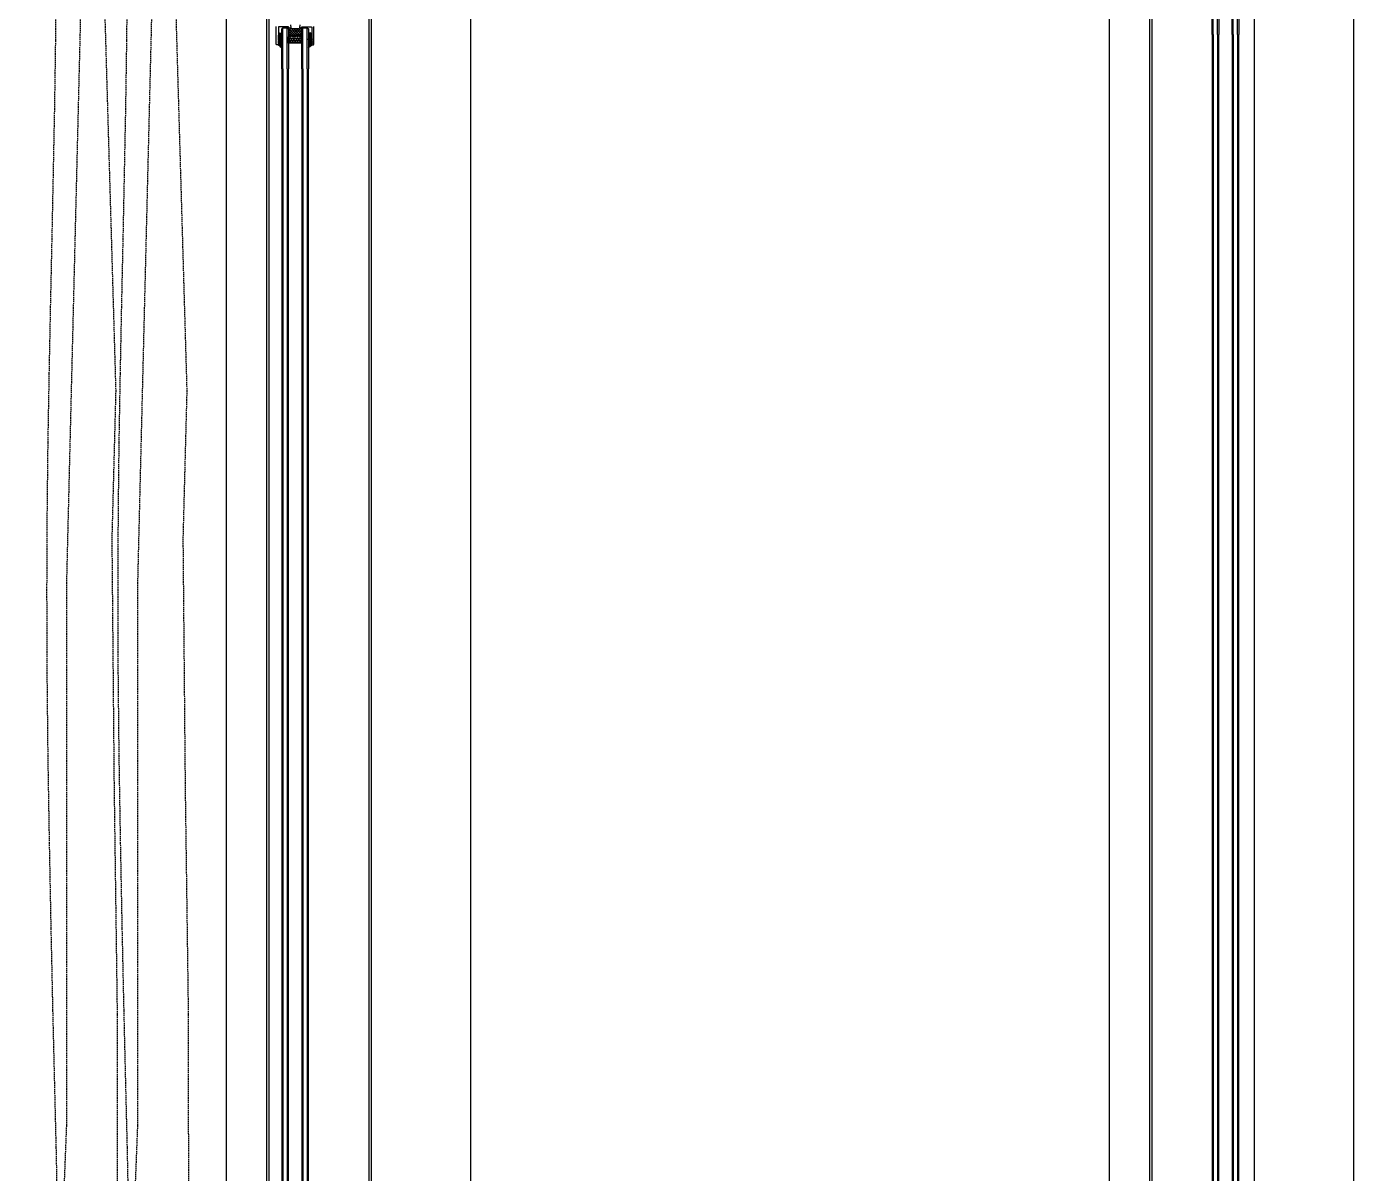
# Model space of a CAD drawing. Header units: millimetres. Extents: x 51249 to 2766742, y -599687 to -1280.
# Drawn here: x 87002 to 88196, y -120121 to -119088 of the extents above; entities that cross this region are included whole.
import ezdxf

# ---------------------------------------------------------------- set-up
doc = ezdxf.new("R2010")
doc.units = ezdxf.units.MM
doc.header["$LTSCALE"] = 10
doc.linetypes.add('DASHED', pattern=[19.05, 12.7, -6.35])
doc.linetypes.add('M-DASHED', pattern=[3.75, 2.5, -1.25])
for name, color, linetype in [('2-NORM', 3, 'Continuous'), ('2MB1', 3, 'Continuous'), ('2PJ', 4, 'Continuous'), ('2TC', 8, 'Continuous'), ('2ZC', 3, 'Continuous'), ('E-立面活动家具', 22, 'DASHED'), ('IEL-Furn', 1, 'M-DASHED'), ('USER', 7, 'Continuous'), ('填充层', 8, 'Continuous'), ('标注层', 6, 'Continuous'), ('看线层', 4, 'Continuous')]:
    doc.layers.add(name, color=color, linetype=linetype)

# ---------------------------------------------------------------- blocks, each defined once
blk = doc.blocks.new('A$C1A1D2990')
at = {"layer": '2TC'}
h = blk.add_hatch(dxfattribs=at)
h.set_pattern_fill('玻璃5', color=256, scale=5, style=0)
h.set_pattern_definition([(0, (-13749.80706, -6473.761), (0.9375, 0.541265875), [0.625, -1.25]), (120, (-13749.80706, -6473.761), (-0.937499998, 0.541265879), [0.625, -1.25]), (60, (-13749.80706, -6473.761), (2e-09, 1.082531754), [-1.25, 0.625])])
edge = h.paths.add_edge_path()
edge.add_ellipse((-7, 2), major_axis=(3.6, 0), ratio=0.416362, start_angle=0, end_angle=360)
h = blk.add_hatch(dxfattribs=at)
h.set_pattern_fill('ANSI36', color=256, scale=5, style=0)
h.set_pattern_definition([(45, (-13749.80706, -6473.761), (0.331456304, 1.21533978), [1.5625, -0.3125, 0, -0.3125])])
edge = h.paths.add_edge_path()
edge.add_line((3, 3.5), (-7, 3.5))
edge.add_ellipse((-7, 2), major_axis=(3.6, 0), ratio=0.416362, start_angle=270, end_angle=450, ccw=False)
edge.add_line((-7, 0.5), (-6, 0.5))
edge.add_line((-6, 0.5), (-5.3, 0.1))
edge.add_arc((-5.2, 0.3), 0.2, 241.9275, 360)
edge.add_arc((-4.8, 0.3), 0.2, 48.1897, 180, ccw=False)
edge.add_line((-4.7, 0.4), (-4.3, 0.2))
edge.add_arc((-4.2, 0.3), 0.2, 228.1897, 360)
edge.add_arc((-3.8, 0.3), 0.2, 48.1897, 180, ccw=False)
edge.add_line((-3.7, 0.4), (-3.3, 0.2))
edge.add_arc((-3.2, 0.3), 0.2, 228.1897, 360)
edge.add_arc((-2.8, 0.3), 0.2, 48.1897, 180, ccw=False)
edge.add_line((-2.7, 0.4), (-2.3, 0.2))
edge.add_arc((-2.2, 0.3), 0.2, 228.1897, 360)
edge.add_arc((-1.8, 0.3), 0.2, 48.1897, 180, ccw=False)
edge.add_line((-1.7, 0.4), (-1.3, 0.2))
edge.add_arc((-1.2, 0.3), 0.2, 228.1897, 360)
edge.add_arc((-0.8, 0.3), 0.2, 90, 180, ccw=False)
edge.add_line((-0.8, 0.5), (-0.5, 0.5))
edge.add_arc((-0.5, 0), 0.5, 0, 90, ccw=False)
edge.add_arc((9.9, -5.3), 11.2, 128.0574, 151.6578, ccw=False)
at = {"layer": '2PJ'}
blk.add_arc((9.9, -5.3), 11.2, 128.0574, 151.6578, dxfattribs=at)
blk.add_ellipse((-7, 2), major_axis=(3.6, 0), ratio=0.416362, dxfattribs=at)
blk = doc.blocks.new('ZKB6+12+62')
at = {"layer": '填充层'}
h = blk.add_hatch(dxfattribs=at)
h.set_pattern_fill('HEX', color=256, scale=5, style=0)
h.set_pattern_definition([(180, (167680.854, 413933.6089), (0, 1.082531755), [0.625, -1.25]), (60, (167680.854, 413933.6089), (0.9375000002, -0.5412658775), [0.625, -1.25]), (120, (167680.229, 413933.6089), (0.9375000002, 0.5412658775), [0.625, -1.25])])
h.paths.add_polyline_path([(-48, 4), (-48, 12.4), (-49, 13.4), (-53.8, 13.4), (-53.8, 3), (-49, 3)])
at = {"layer": '填充层', "ltscale": 3}
h = blk.add_hatch(dxfattribs=at)
h.set_pattern_fill('ANSI37', color=256, scale=12, style=0)
h.set_pattern_definition([(315, (-165.7339, 7986.186), (1.06066017, 1.06066017), []), (45, (-165.7339, 7986.186), (-1.06066017, 1.06066017), [])])
edge = h.paths.add_edge_path()
edge.add_arc((-16.7, 8.2), 25, 166.1106, 193.8837, ccw=False)
edge.add_line((-41, 14.2), (-48.7, 14.2))
edge.add_line((-48.7, 14.2), (-47.2, 12.7))
edge.add_line((-47.2, 12.7), (-47.2, 3.7))
edge.add_line((-47.2, 3.7), (-48.7, 2.2))
edge.add_line((-48.7, 2.2), (-41, 2.2))
at = {"layer": '2MB1', "color": 8}
for p, q in [((-77.5, 19.2), (-40.7, 19.2)), ((-77.5, 15.2), (-40.7, 15.2)), ((-77.5, 1.2), (-40.7, 1.2)), ((-77.5, -2.8), (-40.7, -2.8))]:
    blk.add_line(p, q, dxfattribs=at)
at = {"layer": '2MB1'}
for points in [[(-77.5, 14.2), (-41.7, 14.2), (-40.7, 15.2), (-40.7, 19.2), (-41.7, 20.2), (-77.5, 20.2)], [(-77.5, -3.8), (-41.7, -3.8), (-40.7, -2.8), (-40.7, 1.2), (-41.7, 2.2), (-77.5, 2.2)]]:
    blk.add_lwpolyline(points, dxfattribs=at)
at = {"layer": '看线层'}
for points in [[(-47.2, 3.7), (-47.2, 12.7), (-48.7, 14.2), (-54.6, 14.2), (-54.6, 2.2), (-48.7, 2.2)], [(-48, 4), (-48, 12.4), (-49, 13.4), (-53.8, 13.4), (-53.8, 3), (-49, 3)]]:
    blk.add_lwpolyline(points, close=True, dxfattribs=at)
blk.add_arc((-16.7, 8.2), 25, 163.7375, 196.2579, dxfattribs=at)
blk = doc.blocks.new('zkblj')
at = {"layer": '填充层', "ltscale": 3}
h = blk.add_hatch(dxfattribs=at)
h.set_pattern_fill('ANSI37', color=256, scale=12, style=0)
h.set_pattern_definition([(225, (146.5796, 7989.9719), (-1.06066017, 1.06066017), []), (135, (146.5796, 7989.9719), (1.06066017, 1.06066017), [])])
edge = h.paths.add_edge_path()
edge.add_line((28, 7.5), (29.5, 6))
edge.add_line((29.5, 6), (17, 6))
edge.add_line((17, 6), (16, 5))
edge.add_ellipse((-8, 12), major_axis=(-17.7, 17.7), ratio=1, start_angle=208.7421, end_angle=241.2625)
edge.add_line((16, 19), (17, 18))
edge.add_line((17, 18), (29.5, 18))
edge.add_line((29.5, 18), (28, 16.5))
edge.add_line((28, 16.5), (28, 7.5))
at = {"layer": '填充层'}
h = blk.add_hatch(dxfattribs=at)
h.set_pattern_fill('HEX', color=256, scale=5, style=0)
h.set_pattern_definition([(7e-15, (-167700.0083, 413937.3947), (0, 1.082531755), [0.625, -1.25]), (120, (-167700.0083, 413937.3947), (-0.9375000002, -0.5412658775), [0.625, -1.25]), (60, (-167699.3833, 413937.3947), (-0.9375000002, 0.5412658775), [0.625, -1.25])])
h.paths.add_polyline_path([(28.8, 7.8), (28.8, 16.2), (29.8, 17.2), (37.2, 17.2), (37.2, 6.8), (29.8, 6.8)])
at = {"layer": '看线层'}
for points in [[(28, 7.5), (28, 16.5), (29.5, 18), (38, 18), (38, 6), (29.5, 6)], [(28.8, 7.8), (28.8, 16.2), (29.8, 17.2), (37.2, 17.2), (37.2, 6.8), (29.8, 6.8)]]:
    blk.add_lwpolyline(points, close=True, dxfattribs=at)
blk.add_arc((-8, 12), 25, 343.7421, 16.2625, dxfattribs=at)
blk = doc.blocks.new('*U542')
at = {"layer": '2MB1', "color": 8}
for p, q in [((-98, 19.2), (-40.7, 19.2)), ((-98, 15.2), (-40.7, 15.2)), ((-98, 1.2), (-40.7, 1.2)), ((-98, -2.8), (-40.7, -2.8))]:
    blk.add_line(p, q, dxfattribs=at)
at = {"layer": '2MB1'}
for points in [[(-98, 14.2), (-41.7, 14.2), (-40.7, 15.2), (-40.7, 19.2), (-41.7, 20.2), (-98, 20.2)], [(-98, -3.8), (-41.7, -3.8), (-40.7, -2.8), (-40.7, 1.2), (-41.7, 2.2), (-98, 2.2)]]:
    blk.add_lwpolyline(points, dxfattribs=at)
at = {"layer": 'USER', "xscale": -1}
blk.add_blockref('zkblj', (-24.7, -3.8), dxfattribs=at)
blk = doc.blocks.new('CURTAIL SIDE ELEV')
at = {"layer": 'E-立面活动家具', "color": 251, "linetype": 'DASHED', "ltscale": 0.01}
for p, q in [((-11, -485.4), (-26.3, -1011.6)), ((27.3, -633.8), (28, -696.3)), ((28, -696.3), (28.9, -757.3)), ((28.9, -757.3), (30.1, -817.1)), ((30.1, -817.1), (31.3, -876.3)), ((31.3, -876.3), (32.6, -935.6)), ((32.6, -935.6), (33.8, -996)), ((33.8, -996), (34.9, -1058.1)), ((-26.3, -1011.6), (-22.8, -1144.9)), ((34.9, -1058.1), (35.6, -1122.8)), ((35.6, -1122.8), (35.9, -1190.8)), ((-22.8, -1144.9), (-24.8, -1367.9)), ((35.9, -1190.8), (35.7, -1263)), ((35.7, -1263), (34.9, -1339.6)), ((34.9, -1339.6), (33.6, -1418.1)), ((-24.8, -1367.9), (-27.6, -1573.2)), ((33.6, -1418.1), (32.1, -1495.6)), ((32.1, -1495.6), (30.5, -1569.2)), ((-27.6, -1573.2), (-28.3, -2577, 0)), ((30.5, -1569.2), (28.9, -1635.9)), ((28.9, -1635.9), (27.5, -1692.7)), ((27.5, -1692.7), (26.6, -1736.8))]:
    blk.add_line(p, q, dxfattribs=at)
blk.add_lwpolyline([(-0.3, -113.2), (1.9, -528.8), (18.1, -1186), (18.1, -1672.7), (53.9, -2577)], dxfattribs=at)

msp = doc.modelspace()

# ---------------------------------------------------------------- linework, layer by layer
at = {"layer": '2-NORM', "color": 134}
for p, q in [((87181.1, -118674.5), (87181.1, -121054.5)), ((87217.4, -118674.5), (87217.4, -121086.3)), ((87219.6, -118674.5), (87219.6, -121054.5)), ((87311.8, -118674.5), (87311.8, -121054.5)), ((87401.1, -118674.5), (87401.1, -121059.5)), ((87976.2, -118674.5), (87976.2, -121054.5)), ((88012.5, -118674.5), (88012.5, -121086.3)), ((88014.7, -118674.5), (88014.7, -121054.5)), ((88106.9, -118674.5), (88106.9, -121005)), ((88196.2, -118674.5), (88196.2, -121059.5)), ((87309.6, -119050), (87309.6, -121054.5))]:
    msp.add_line(p, q, dxfattribs=at)
at = {"layer": '2MB1', "color": 8}
for p, q in [((88069.9, -119095.3), (88069.9, -121017)), ((88073.9, -119095.3), (88073.9, -121017)), ((88087.9, -119095.3), (88087.9, -121017)), ((88091.9, -119095.3), (88091.9, -121017)), ((87232.3, -119126.1), (87232.3, -121016.6)), ((87236.3, -119126.1), (87236.3, -121016.6)), ((87250.3, -119126.1), (87250.3, -121016.6)), ((87254.3, -119126.1), (87254.3, -121016.6))]:
    msp.add_line(p, q, dxfattribs=at)
at = {"layer": '2MB1'}
for points in [[(88068.9, -119095.3), (88068.9, -121016), (88069.9, -121017), (88073.9, -121017), (88074.9, -121016), (88074.9, -119095.3)], [(88086.9, -119095.3), (88086.9, -121016), (88087.9, -121017), (88091.9, -121017), (88092.9, -121016), (88092.9, -119095.3)], [(87231.3, -119126.1), (87231.3, -121015.6), (87232.3, -121016.6), (87236.3, -121016.6), (87237.3, -121015.6), (87237.3, -119126.1)], [(87249.3, -119126.1), (87249.3, -121015.6), (87250.3, -121016.6), (87254.3, -121016.6), (87255.3, -121015.6), (87255.3, -119126.1)]]:
    msp.add_lwpolyline(points, dxfattribs=at)
at = {"layer": '2ZC'}
for points in [[(87239.2, -119086.6), (87239.4, -119089.2, -0.548619), (87239, -119089.5), (87237.4, -119088.9), (87237.4, -119088.8, 0.414214), (87237.1, -119088.5), (87228.6, -119088.5, 0.414214), (87228.3, -119088.8), (87228.3, -119098.5), (87228, -119099.2, 0.56619), (87228.1, -119099.5, -0.648232), (87228.3, -119099.8), (87228, -119100.2, 0.648232), (87228.1, -119100.5, -0.648232), (87228.3, -119100.8), (87228, -119101.2, 0.648232), (87228.1, -119101.5, -0.648232), (87228.3, -119101.8), (87228, -119102.2, 0.648232), (87228.1, -119102.5, -0.648232), (87228.3, -119102.8), (87228, -119103.2, 0.648232), (87228.1, -119103.5, -0.414214), (87228.3, -119103.7), (87228.3, -119104, -0.414214), (87227.8, -119104.5), (87226.8, -119104.5, -0.414214), (87226.3, -119104), (87226.3, -119088.1, -0.127316)], [(87247.5, -119086.6), (87247.2, -119089.2, 0.548619), (87247.6, -119089.5), (87249.2, -119088.9), (87249.2, -119088.8, -0.414214), (87249.5, -119088.5), (87258, -119088.5, -0.414214), (87258.3, -119088.8), (87258.3, -119098.5), (87258.7, -119099.2, -0.56619), (87258.5, -119099.5, 0.648232), (87258.4, -119099.8), (87258.7, -119100.2, -0.648232), (87258.5, -119100.5, 0.648232), (87258.4, -119100.8), (87258.7, -119101.2, -0.648232), (87258.5, -119101.5, 0.648232), (87258.4, -119101.8), (87258.7, -119102.2, -0.648232), (87258.5, -119102.5, 0.648232), (87258.4, -119102.8), (87258.7, -119103.2, -0.648232), (87258.5, -119103.5, 0.414214), (87258.3, -119103.7), (87258.3, -119104, 0.414214), (87258.8, -119104.5), (87259.8, -119104.5, 0.414214), (87260.3, -119104), (87260.3, -119088.1, 0.127316)]]:
    msp.add_lwpolyline(points, format="xyb", dxfattribs=at)

# ---------------------------------------------------------------- block references
at = {"layer": 'IEL-Furn', "ltscale": 100, "xscale": -1}
for p in [(87055.5, -118404.5, 0), (87119.5, -118404.5, 0)]:
    msp.add_blockref('CURTAIL SIDE ELEV', p, dxfattribs=at)
at = {"layer": '填充层', "xscale": -1, "rotation": 270}
for name, p in [('*U542', (88072.7, -118997.3)), ('ZKB6+12+62', (87235.1, -119048.6))]:
    msp.add_blockref(name, p, dxfattribs=at)
at = {"layer": '标注层', "rotation": 270}
msp.add_blockref('A$C1A1D2990', (87227.8, -119104.5), dxfattribs=at)
at = {"layer": '标注层', "xscale": -1, "rotation": 90}
msp.add_blockref('A$C1A1D2990', (87258.8, -119104.5), dxfattribs=at)

doc.saveas('drawing.dxf')
